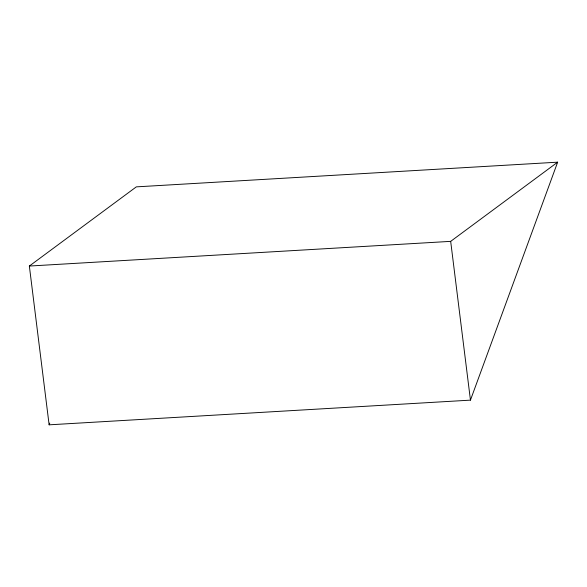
<?xml version="1.0" encoding="UTF-8"?>
<svg xmlns="http://www.w3.org/2000/svg" width="587" height="587" viewBox="0 0 587 587"><rect width="100%" height="100%" fill="white"/><g stroke="black" fill="none" stroke-linecap="round" stroke-linejoin="round"><path stroke-width="0.88" d="M49.125 424.827L29.35 266.05L136.323 186.864L557.65 162.173L470.451 400.136L49.125 424.827L49.756 423.11M29.35 266.05L450.677 241.36L557.65 162.173M450.677 241.36L470.451 400.136"/></g></svg>
